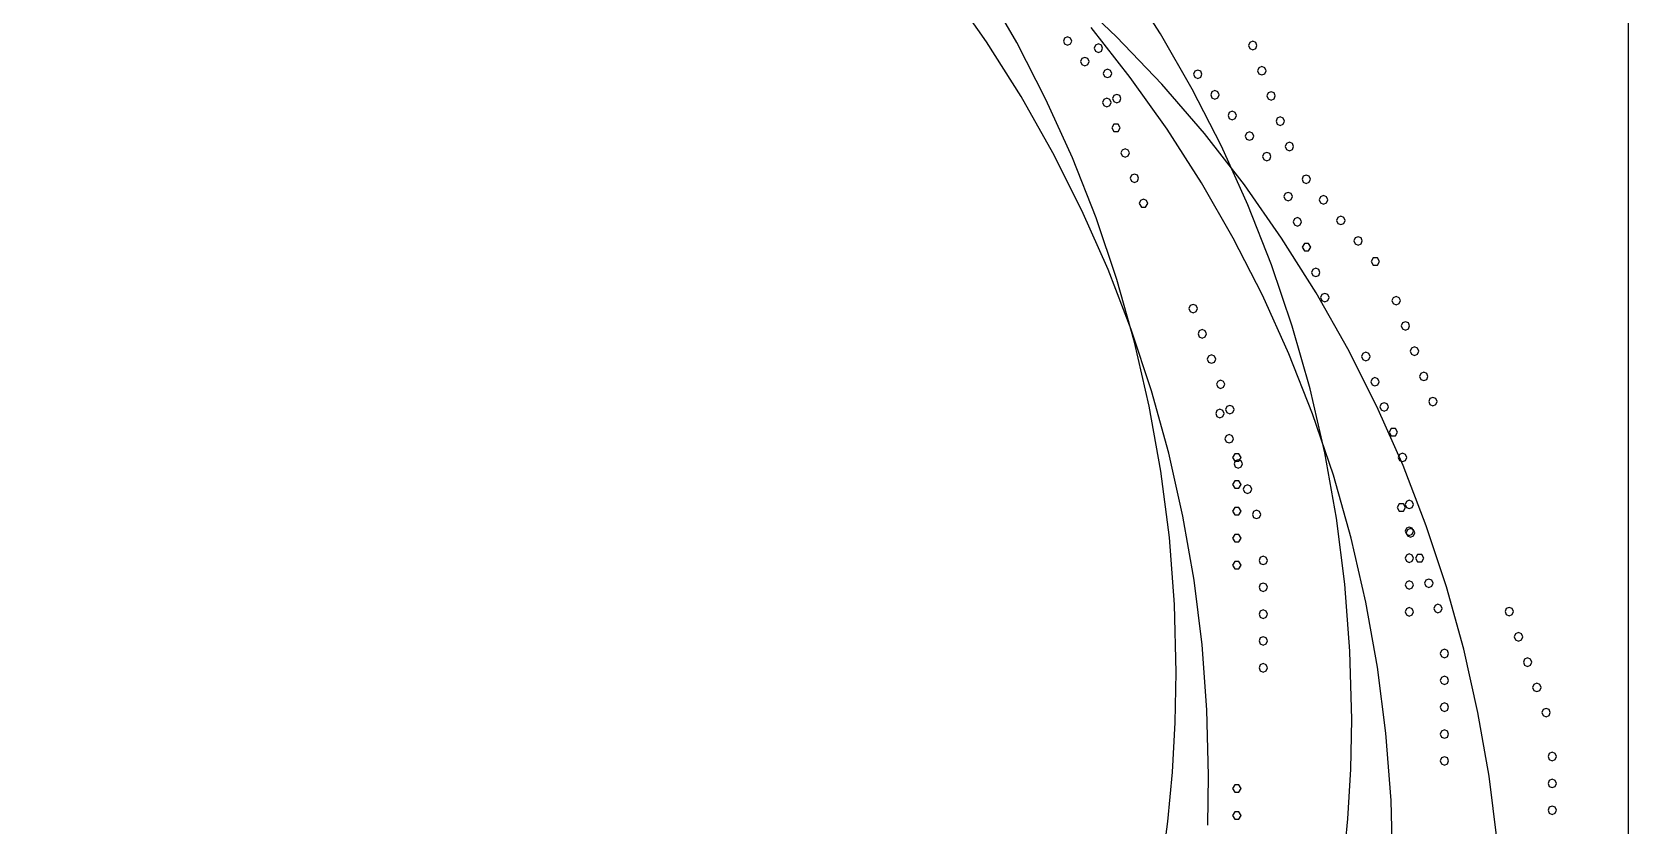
# Model space of a CAD drawing. Extents: x 0 to 302, y 3 to 305.
# Drawn here: x 151.2 to 302.2, y 153.5 to 228.5 of the extents above; entities that cross this region are included whole.
import ezdxf

# ---------------------------------------------------------------- set-up
doc = ezdxf.new("R2010")
doc.units = 0

msp = doc.modelspace()

# ---------------------------------------------------------------- linework, layer by layer
at = {"layer": '44.7', "color": 210}
msp.add_lwpolyline([(5.124733, 304.748579), (297.135278, 304.748579), (298.129654, 304.647513), (299.076751, 304.351862), (299.949954, 303.872952), (300.722652, 303.222107), (301.356214, 302.428332), (301.822408, 301.531309), (302.110208, 300.558378), (302.208591, 299.536877), (302.208591, 7.803112), (302.110208, 6.781611), (301.822408, 5.80868), (301.356214, 4.911657), (300.722652, 4.117882), (299.949954, 3.467037), (299.076751, 2.988127), (298.129654, 2.692476), (297.135278, 2.591409), (5.124733, 2.591409)], dxfattribs=at)
at = {"layer": '44.7', "color": 170}
msp.add_lwpolyline([(289.821513, 152.002554), (289.063296, 158.106561), (288.009147, 164.148007), (286.663312, 170.116647), (285.030033, 176.002234), (283.113555, 181.794523), (280.918122, 187.483269), (278.447977, 193.058226), (275.707364, 198.509147), (272.700528, 203.825788), (269.431712, 208.997903), (265.90516, 214.015246), (262.125116, 218.867572), (258.095824, 223.544634), (253.821528, 228.036188), (249.329974, 232.310484)], dxfattribs=at)
at = {"layer": '44.8', "color": 170}
msp.add_lwpolyline([(279.94679, 149.38871), (279.784141, 155.821193), (279.301429, 162.169234), (278.506509, 168.424977), (277.407234, 174.58057), (276.011459, 180.628158), (274.327037, 186.559886), (272.361823, 192.367902), (270.12367, 198.044351), (267.620433, 203.581379), (264.859965, 208.971133), (261.85012, 214.205757), (258.598753, 219.277399), (255.113717, 224.178204), (251.402867, 228.900318)], dxfattribs=at)
at = {"layer": '44.9', "color": 170}
msp.add_lwpolyline([(262.435149, 153.466131), (262.52394, 158.19069), (262.370316, 164.389082), (261.912273, 170.545404), (261.154056, 176.649411), (260.099907, 182.690857), (258.754072, 188.659497), (257.120793, 194.545084), (255.204315, 200.337373), (253.008882, 206.026119), (250.538737, 211.601076), (247.798124, 217.051997), (244.791288, 222.368638), (241.522472, 227.540753), (237.99592, 232.558096)], dxfattribs=at)
at = {"layer": '45.0', "color": 170}
msp.add_lwpolyline([(275.269032, 149.414759), (275.706919, 154.069304), (275.971559, 158.760801), (276.06035, 163.48536), (275.897701, 169.917843), (275.414989, 176.265884), (274.620069, 182.521627), (273.520794, 188.67722), (272.125019, 194.724808), (270.440597, 200.656536), (268.475383, 206.464552), (266.23723, 212.141001), (263.733993, 217.678029), (260.973525, 223.067783), (257.96368, 228.302407), (254.712313, 233.374049)], dxfattribs=at)
at = {"layer": '45.1', "color": 170}
msp.add_lwpolyline([(258.055076, 149.229179), (258.663612, 153.842879), (259.101499, 158.497424), (259.366139, 163.188921), (259.45493, 167.91348), (259.292281, 174.345963), (258.809569, 180.694004), (258.014649, 186.949747), (256.915374, 193.10534), (255.519599, 199.152928), (253.835177, 205.084656), (251.869963, 210.892672), (249.63181, 216.569121), (247.128573, 222.106149), (244.368105, 227.495903), (241.35826, 232.730527)], dxfattribs=at)
at = {"layer": 'Sketch', "color": 7}
for points in [[(249.586283, 227.626194), (249.468963, 227.908739), (249.186284, 228.025733), (248.903604, 227.908739), (248.786284, 227.626194), (248.903604, 227.343649), (249.186284, 227.226654), (249.468963, 227.343649), (249.586283, 227.626194), (249.586283, 227.626194)], [(252.493729, 226.953738), (252.376409, 227.236283), (252.093729, 227.353278), (251.81105, 227.236283), (251.69373, 226.953738), (251.81105, 226.671194), (252.093729, 226.554199), (252.376409, 226.671194), (252.493729, 226.953738), (252.493729, 226.953738)], [(267.094806, 227.202389), (266.977487, 227.484933), (266.694807, 227.601928), (266.412127, 227.484933), (266.294808, 227.202389), (266.412127, 226.919844), (266.694807, 226.802849), (266.977487, 226.919844), (267.094806, 227.202389), (267.094806, 227.202389)], [(251.218961, 225.680443), (251.101641, 225.962987), (250.818962, 226.079982), (250.536282, 225.962987), (250.418963, 225.680443), (250.536282, 225.397898), (250.818962, 225.280903), (251.101641, 225.397898), (251.218961, 225.680443), (251.218961, 225.680443)], [(267.963535, 224.815572), (267.846216, 225.098117), (267.563536, 225.215111), (267.280856, 225.098117), (267.163537, 224.815572), (267.280856, 224.533027), (267.563536, 224.416033), (267.846216, 224.533027), (267.963535, 224.815572), (267.963535, 224.815572)], [(253.362458, 224.566922), (253.245138, 224.849467), (252.962459, 224.966461), (252.679779, 224.849467), (252.562459, 224.566922), (252.679779, 224.284377), (252.962459, 224.167383), (253.245138, 224.284377), (253.362458, 224.566922), (253.362458, 224.566922)], [(261.894026, 224.479171), (261.776706, 224.761716), (261.494026, 224.878711), (261.211347, 224.761716), (261.094027, 224.479171), (261.211347, 224.196626), (261.494026, 224.079632), (261.776706, 224.196626), (261.894026, 224.479171), (261.894026, 224.479171)], [(253.292342, 221.811403), (253.175022, 222.093948), (252.892343, 222.210942), (252.609663, 222.093948), (252.492343, 221.811403), (252.609663, 221.528858), (252.892343, 221.411864), (253.175022, 221.528858), (253.292342, 221.811403), (253.292342, 221.811403)], [(254.23119, 222.180106), (254.11387, 222.46265), (253.83119, 222.579645), (253.548511, 222.46265), (253.431191, 222.180106), (253.548511, 221.897561), (253.83119, 221.780566), (254.11387, 221.897561), (254.23119, 222.180106), (254.23119, 222.180106)], [(263.526704, 222.533423), (263.409384, 222.815967), (263.126705, 222.932962), (262.844025, 222.815967), (262.726705, 222.533423), (262.844025, 222.250878), (263.126705, 222.133883), (263.409384, 222.250878), (263.526704, 222.533423), (263.526704, 222.533423)], [(268.832267, 222.428756), (268.714948, 222.7113), (268.432268, 222.828295), (268.149588, 222.7113), (268.032269, 222.428756), (268.149588, 222.146211), (268.432268, 222.029216), (268.714948, 222.146211), (268.832267, 222.428756), (268.832267, 222.428756)], [(265.159382, 220.587671), (265.042062, 220.870216), (264.759383, 220.987211), (264.476703, 220.870216), (264.359384, 220.587671), (264.476703, 220.305126), (264.759383, 220.188132), (265.042062, 220.305126), (265.159382, 220.587671), (265.159382, 220.587671)], [(254.161074, 219.424589), (253.961073, 219.771), (253.561073, 219.771), (253.361073, 219.424589), (253.561073, 219.078178), (253.961073, 219.078178), (254.161074, 219.424589), (254.161074, 219.424589)], [(266.79206, 218.64192), (266.674741, 218.924465), (266.392061, 219.041459), (266.109381, 218.924465), (265.992062, 218.64192), (266.109381, 218.359375), (266.392061, 218.242381), (266.674741, 218.359375), (266.79206, 218.64192), (266.79206, 218.64192)], [(269.700996, 220.041939), (269.583677, 220.324484), (269.300997, 220.441479), (269.018317, 220.324484), (268.900998, 220.041939), (269.018317, 219.759394), (269.300997, 219.6424), (269.583677, 219.759394), (269.700996, 220.041939), (269.700996, 220.041939)], [(270.569725, 217.655123), (270.452406, 217.937668), (270.169726, 218.054662), (269.887047, 217.937668), (269.769727, 217.655123), (269.887047, 217.372578), (270.169726, 217.255583), (270.452406, 217.372578), (270.569725, 217.655123), (270.569725, 217.655123)], [(255.029803, 217.037773), (254.912483, 217.320318), (254.629804, 217.437312), (254.347124, 217.320318), (254.229804, 217.037773), (254.347124, 216.755228), (254.629804, 216.638233), (254.912483, 216.755228), (255.029803, 217.037773), (255.029803, 217.037773)], [(268.424741, 216.696171), (268.307584, 216.979014), (268.024741, 217.096172), (267.741897, 216.979014), (267.62474, 216.696171), (267.741897, 216.413328), (268.024741, 216.296171), (268.307584, 216.413328), (268.424741, 216.696171), (268.424741, 216.696171)], [(255.898532, 214.650956), (255.781213, 214.933501), (255.498533, 215.050496), (255.215853, 214.933501), (255.098534, 214.650956), (255.215853, 214.368411), (255.498533, 214.251417), (255.781213, 214.368411), (255.898532, 214.650956), (255.898532, 214.650956)], [(272.162803, 214.5559), (272.045483, 214.838445), (271.762804, 214.955439), (271.480124, 214.838445), (271.362805, 214.5559), (271.480124, 214.273355), (271.762804, 214.156361), (272.045483, 214.273355), (272.162803, 214.5559), (272.162803, 214.5559)], [(270.44888, 212.91242), (270.331561, 213.194965), (270.048881, 213.311959), (269.766202, 213.194965), (269.648882, 212.91242), (269.766202, 212.629875), (270.048881, 212.512881), (270.331561, 212.629875), (270.44888, 212.91242), (270.44888, 212.91242)], [(273.795481, 212.610151), (273.678162, 212.892696), (273.395482, 213.009691), (273.112802, 212.892696), (272.995483, 212.610151), (273.112802, 212.327606), (273.395482, 212.210612), (273.678162, 212.327606), (273.795481, 212.610151), (273.795481, 212.610151)], [(256.767264, 212.26414), (256.650106, 212.546983), (256.367263, 212.66414), (256.08442, 212.546983), (255.967263, 212.26414), (256.167263, 211.917729), (256.567264, 211.917729), (256.767264, 212.26414), (256.767264, 212.26414)], [(271.31761, 210.525604), (271.20029, 210.808148), (270.91761, 210.925143), (270.634931, 210.808148), (270.517611, 210.525604), (270.634931, 210.243059), (270.91761, 210.126064), (271.20029, 210.243059), (271.31761, 210.525604), (271.31761, 210.525604)], [(275.428159, 210.6644), (275.31084, 210.946945), (275.02816, 211.063939), (274.745481, 210.946945), (274.628161, 210.6644), (274.745481, 210.381855), (275.02816, 210.264861), (275.31084, 210.381855), (275.428159, 210.6644), (275.428159, 210.6644)], [(272.186341, 208.138787), (271.986341, 208.485198), (271.586341, 208.485198), (271.38634, 208.138787), (271.586341, 207.792376), (271.986341, 207.792376), (272.186341, 208.138787), (272.186341, 208.138787)], [(277.060838, 208.718649), (276.943518, 209.001194), (276.660838, 209.118188), (276.378159, 209.001194), (276.260839, 208.718649), (276.378159, 208.436104), (276.660838, 208.319109), (276.943518, 208.436104), (277.060838, 208.718649), (277.060838, 208.718649)], [(278.693518, 206.7729), (278.493518, 207.119311), (278.093518, 207.119311), (277.893517, 206.7729), (278.093518, 206.426489), (278.493518, 206.426489), (278.693518, 206.7729), (278.693518, 206.7729)], [(273.055071, 205.751971), (272.937751, 206.034516), (272.655071, 206.15151), (272.372392, 206.034516), (272.255072, 205.751971), (272.372392, 205.469426), (272.655071, 205.352431), (272.937751, 205.469426), (273.055071, 205.751971), (273.055071, 205.751971)], [(261.458065, 202.324427), (261.340746, 202.606972), (261.058066, 202.723966), (260.775386, 202.606972), (260.658067, 202.324427), (260.775386, 202.041882), (261.058066, 201.924887), (261.340746, 202.041882), (261.458065, 202.324427), (261.458065, 202.324427)], [(273.923802, 203.365154), (273.806645, 203.647997), (273.523802, 203.765155), (273.240959, 203.647997), (273.123801, 203.365154), (273.240959, 203.082311), (273.523802, 202.965154), (273.806645, 203.082311), (273.923802, 203.365154), (273.923802, 203.365154)], [(280.668416, 203.074435), (280.551097, 203.356979), (280.268417, 203.473974), (279.985737, 203.356979), (279.868418, 203.074435), (279.985737, 202.79189), (280.268417, 202.674895), (280.551097, 202.79189), (280.668416, 203.074435), (280.668416, 203.074435)], [(281.537148, 200.687618), (281.419828, 200.970163), (281.137149, 201.087157), (280.854469, 200.970163), (280.73715, 200.687618), (280.854469, 200.405073), (281.137149, 200.288079), (281.419828, 200.405073), (281.537148, 200.687618), (281.537148, 200.687618)], [(262.326797, 199.937623), (262.20964, 200.220466), (261.926797, 200.337624), (261.643953, 200.220466), (261.526796, 199.937623), (261.643953, 199.65478), (261.926797, 199.537623), (262.20964, 199.65478), (262.326797, 199.937623), (262.326797, 199.937623)], [(263.195526, 197.550794), (263.078207, 197.833339), (262.795527, 197.950333), (262.512847, 197.833339), (262.395528, 197.550794), (262.512847, 197.268249), (262.795527, 197.151254), (263.078207, 197.268249), (263.195526, 197.550794), (263.195526, 197.550794)], [(277.796604, 197.799444), (277.679248, 198.081922), (277.396605, 198.19888), (277.113961, 198.081922), (276.996605, 197.799444), (277.113961, 197.516966), (277.396605, 197.400008), (277.679248, 197.516966), (277.796604, 197.799444), (277.796604, 197.799444)], [(282.405877, 198.300804), (282.288558, 198.583349), (282.005878, 198.700344), (281.723198, 198.583349), (281.605879, 198.300804), (281.723198, 198.018259), (282.005878, 197.901265), (282.288558, 198.018259), (282.405877, 198.300804), (282.405877, 198.300804)], [(283.274606, 195.913988), (283.157287, 196.196533), (282.874607, 196.313527), (282.591928, 196.196533), (282.474608, 195.913988), (282.591928, 195.631443), (282.874607, 195.514448), (283.157287, 195.631443), (283.274606, 195.913988), (283.274606, 195.913988)], [(264.064255, 195.16399), (263.946936, 195.446535), (263.664256, 195.56353), (263.381577, 195.446535), (263.264257, 195.16399), (263.381577, 194.881446), (263.664256, 194.764451), (263.946936, 194.881446), (264.064255, 195.16399), (264.064255, 195.16399)], [(278.665333, 195.412627), (278.548013, 195.695172), (278.265334, 195.812167), (277.982654, 195.695172), (277.865334, 195.412627), (277.982654, 195.130082), (278.265334, 195.013088), (278.548013, 195.130082), (278.665333, 195.412627), (278.665333, 195.412627)], [(279.534062, 193.025798), (279.416742, 193.308342), (279.134063, 193.425337), (278.851383, 193.308342), (278.734064, 193.025798), (278.851383, 192.743253), (279.134063, 192.626258), (279.416742, 192.743253), (279.534062, 193.025798), (279.534062, 193.025798)], [(284.143338, 193.527171), (284.026181, 193.810014), (283.743338, 193.927172), (283.460495, 193.810014), (283.343337, 193.527171), (283.460495, 193.244328), (283.743338, 193.127171), (284.026181, 193.244328), (284.143338, 193.527171), (284.143338, 193.527171)], [(263.99414, 192.408458), (263.87682, 192.691003), (263.59414, 192.807998), (263.311461, 192.691003), (263.194141, 192.408458), (263.311461, 192.125913), (263.59414, 192.008919), (263.87682, 192.125913), (263.99414, 192.408458), (263.99414, 192.408458)], [(264.932987, 192.777161), (264.815668, 193.059706), (264.532988, 193.1767), (264.250308, 193.059706), (264.132989, 192.777161), (264.250308, 192.494616), (264.532988, 192.377621), (264.815668, 192.494616), (264.932987, 192.777161), (264.932987, 192.777161)], [(264.862869, 190.021631), (264.745549, 190.304176), (264.462869, 190.421171), (264.18019, 190.304176), (264.06287, 190.021631), (264.18019, 189.739086), (264.462869, 189.622092), (264.745549, 189.739086), (264.862869, 190.021631), (264.862869, 190.021631)], [(280.402794, 190.638994), (280.202794, 190.985405), (279.802793, 190.985405), (279.602793, 190.638994), (279.802793, 190.292584), (280.202794, 190.292584), (280.402794, 190.638994), (280.402794, 190.638994)], [(265.592241, 188.238345), (265.392241, 188.584756), (264.99224, 188.584756), (264.79224, 188.238345), (264.99224, 187.891935), (265.392241, 187.891935), (265.592241, 188.238345), (265.592241, 188.238345)], [(265.731601, 187.634828), (265.614281, 187.917373), (265.331601, 188.034367), (265.048922, 187.917373), (264.931602, 187.634828), (265.048922, 187.352283), (265.331601, 187.235288), (265.614281, 187.352283), (265.731601, 187.634828), (265.731601, 187.634828)], [(281.271523, 188.252165), (281.154167, 188.534643), (280.871524, 188.651601), (280.588881, 188.534643), (280.471525, 188.252165), (280.588881, 187.969687), (280.871524, 187.852728), (281.154167, 187.969687), (281.271523, 188.252165), (281.271523, 188.252165)], [(265.592241, 185.698348), (265.392241, 186.044759), (264.99224, 186.044759), (264.79224, 185.698348), (264.99224, 185.351938), (265.392241, 185.351938), (265.592241, 185.698348), (265.592241, 185.698348)], [(266.60033, 185.247998), (266.482974, 185.530476), (266.20033, 185.647434), (265.917687, 185.530476), (265.800331, 185.247998), (265.917687, 184.96552), (266.20033, 184.848562), (266.482974, 184.96552), (266.60033, 185.247998), (266.60033, 185.247998)], [(265.592241, 183.158352), (265.392241, 183.504762), (264.99224, 183.504762), (264.79224, 183.158352), (264.99224, 182.811941), (265.392241, 182.811941), (265.592241, 183.158352), (265.592241, 183.158352)], [(267.469059, 182.861195), (267.351739, 183.14374), (267.06906, 183.260734), (266.78638, 183.14374), (266.66906, 182.861195), (266.78638, 182.57865), (267.06906, 182.461656), (267.351739, 182.57865), (267.469059, 182.861195), (267.469059, 182.861195)], [(281.150678, 183.509475), (280.950678, 183.855886), (280.550677, 183.855886), (280.350677, 183.509475), (280.550677, 183.163065), (280.950678, 183.163065), (281.150678, 183.509475), (281.150678, 183.509475)], [(281.913677, 183.810345), (281.796357, 184.09289), (281.513677, 184.209885), (281.230998, 184.09289), (281.113678, 183.810345), (281.230998, 183.5278), (281.513677, 183.410806), (281.796357, 183.5278), (281.913677, 183.810345), (281.913677, 183.810345)], [(281.913677, 181.270348), (281.796357, 181.552893), (281.513677, 181.669888), (281.230998, 181.552893), (281.113678, 181.270348), (281.230998, 180.987804), (281.513677, 180.870809), (281.796357, 180.987804), (281.913677, 181.270348), (281.913677, 181.270348)], [(282.019407, 181.122661), (281.902088, 181.405206), (281.619408, 181.522201), (281.336728, 181.405206), (281.219409, 181.122661), (281.336728, 180.840117), (281.619408, 180.723122), (281.902088, 180.840117), (282.019407, 181.122661), (282.019407, 181.122661)], [(265.592241, 180.618355), (265.392241, 180.964765), (264.99224, 180.964765), (264.79224, 180.618355), (264.99224, 180.271944), (265.392241, 180.271944), (265.592241, 180.618355), (265.592241, 180.618355)], [(265.592241, 178.078358), (265.392241, 178.424769), (264.99224, 178.424769), (264.79224, 178.078358), (264.99224, 177.731947), (265.392241, 177.731947), (265.592241, 178.078358), (265.592241, 178.078358)], [(268.094112, 178.516345), (267.976793, 178.79889), (267.694113, 178.915885), (267.411434, 178.79889), (267.294114, 178.516345), (267.411434, 178.2338), (267.694113, 178.116806), (267.976793, 178.2338), (268.094112, 178.516345), (268.094112, 178.516345)], [(281.913677, 178.730352), (281.796357, 179.012897), (281.513677, 179.129891), (281.230998, 179.012897), (281.113678, 178.730352), (281.230998, 178.447807), (281.513677, 178.330812), (281.796357, 178.447807), (281.913677, 178.730352), (281.913677, 178.730352)], [(282.888139, 178.735832), (282.688139, 179.082242), (282.288138, 179.082242), (282.088138, 178.735832), (282.288138, 178.389421), (282.688139, 178.389421), (282.888139, 178.735832), (282.888139, 178.735832)], [(283.756868, 176.349029), (283.639549, 176.631573), (283.356869, 176.748568), (283.074189, 176.631573), (282.95687, 176.349029), (283.074189, 176.066484), (283.356869, 175.949489), (283.639549, 176.066484), (283.756868, 176.349029), (283.756868, 176.349029)], [(268.094112, 175.976348), (267.976793, 176.258893), (267.694113, 176.375888), (267.411434, 176.258893), (267.294114, 175.976348), (267.411434, 175.693804), (267.694113, 175.576809), (267.976793, 175.693804), (268.094112, 175.976348), (268.094112, 175.976348)], [(281.913677, 176.190355), (281.796357, 176.4729), (281.513677, 176.589894), (281.230998, 176.4729), (281.113678, 176.190355), (281.230998, 175.90781), (281.513677, 175.790815), (281.796357, 175.90781), (281.913677, 176.190355), (281.913677, 176.190355)], [(268.094112, 173.436352), (267.976793, 173.718897), (267.694113, 173.835891), (267.411434, 173.718897), (267.294114, 173.436352), (267.411434, 173.153807), (267.694113, 173.036812), (267.976793, 173.153807), (268.094112, 173.436352), (268.094112, 173.436352)], [(281.913677, 173.650358), (281.796357, 173.932903), (281.513677, 174.049897), (281.230998, 173.932903), (281.113678, 173.650358), (281.230998, 173.367813), (281.513677, 173.250819), (281.796357, 173.367813), (281.913677, 173.650358), (281.913677, 173.650358)], [(284.625597, 173.962199), (284.508278, 174.244744), (284.225598, 174.361738), (283.942918, 174.244744), (283.825599, 173.962199), (283.942918, 173.679654), (284.225598, 173.562659), (284.508278, 173.679654), (284.625597, 173.962199), (284.625597, 173.962199)], [(291.370214, 173.67149), (291.252894, 173.954035), (290.970215, 174.071029), (290.687535, 173.954035), (290.570215, 173.67149), (290.687535, 173.388945), (290.970215, 173.27195), (291.252894, 173.388945), (291.370214, 173.67149), (291.370214, 173.67149)], [(268.094112, 170.896355), (267.976793, 171.1789), (267.694113, 171.295894), (267.411434, 171.1789), (267.294114, 170.896355), (267.411434, 170.61381), (267.694113, 170.496815), (267.976793, 170.61381), (268.094112, 170.896355), (268.094112, 170.896355)], [(292.238943, 171.284665), (292.121623, 171.56721), (291.838944, 171.684205), (291.556264, 171.56721), (291.438945, 171.284665), (291.556264, 171.00212), (291.838944, 170.885126), (292.121623, 171.00212), (292.238943, 171.284665), (292.238943, 171.284665)], [(285.233548, 169.714345), (285.116229, 169.99689), (284.833549, 170.113885), (284.550869, 169.99689), (284.43355, 169.714345), (284.550869, 169.4318), (284.833549, 169.314806), (285.116229, 169.4318), (285.233548, 169.714345), (285.233548, 169.714345)], [(293.107675, 168.897862), (292.990517, 169.180705), (292.707674, 169.297863), (292.424831, 169.180705), (292.307674, 168.897862), (292.424831, 168.615019), (292.707674, 168.497862), (292.990517, 168.615019), (293.107675, 168.897862), (293.107675, 168.897862)], [(268.094112, 168.356358), (267.976793, 168.638903), (267.694113, 168.755897), (267.411434, 168.638903), (267.294114, 168.356358), (267.411434, 168.073813), (267.694113, 167.956819), (267.976793, 168.073813), (268.094112, 168.356358), (268.094112, 168.356358)], [(285.233548, 167.174348), (285.116229, 167.456893), (284.833549, 167.573888), (284.550869, 167.456893), (284.43355, 167.174348), (284.550869, 166.891804), (284.833549, 166.774809), (285.116229, 166.891804), (285.233548, 167.174348), (285.233548, 167.174348)], [(293.976404, 166.511032), (293.859084, 166.793577), (293.576405, 166.910572), (293.293725, 166.793577), (293.176406, 166.511032), (293.293725, 166.228488), (293.576405, 166.111493), (293.859084, 166.228488), (293.976404, 166.511032), (293.976404, 166.511032)], [(285.233548, 164.634352), (285.116229, 164.916897), (284.833549, 165.033891), (284.550869, 164.916897), (284.43355, 164.634352), (284.550869, 164.351807), (284.833549, 164.234812), (285.116229, 164.351807), (285.233548, 164.634352), (285.233548, 164.634352)], [(294.845136, 164.124229), (294.727978, 164.407072), (294.445135, 164.52423), (294.162292, 164.407072), (294.045135, 164.124229), (294.162292, 163.841386), (294.445135, 163.724229), (294.727978, 163.841386), (294.845136, 164.124229), (294.845136, 164.124229)], [(285.233548, 162.094355), (285.116229, 162.3769), (284.833549, 162.493894), (284.550869, 162.3769), (284.43355, 162.094355), (284.550869, 161.81181), (284.833549, 161.694815), (285.116229, 161.81181), (285.233548, 162.094355), (285.233548, 162.094355)], [(295.435984, 159.973345), (295.318664, 160.25589), (295.035985, 160.372885), (294.753305, 160.25589), (294.635986, 159.973345), (294.753305, 159.6908), (295.035985, 159.573806), (295.318664, 159.6908), (295.435984, 159.973345), (295.435984, 159.973345)], [(285.233548, 159.554358), (285.116229, 159.836903), (284.833549, 159.953897), (284.550869, 159.836903), (284.43355, 159.554358), (284.550869, 159.271813), (284.833549, 159.154819), (285.116229, 159.271813), (285.233548, 159.554358), (285.233548, 159.554358)], [(265.592241, 156.948389), (265.392241, 157.2948), (264.99224, 157.2948), (264.79224, 156.948389), (264.99224, 156.601979), (265.392241, 156.601979), (265.592241, 156.948389), (265.592241, 156.948389)], [(295.435984, 157.433348), (295.318664, 157.715893), (295.035985, 157.832888), (294.753305, 157.715893), (294.635986, 157.433348), (294.753305, 157.150804), (295.035985, 157.033809), (295.318664, 157.150804), (295.435984, 157.433348), (295.435984, 157.433348)], [(265.592241, 154.408392), (265.392241, 154.754803), (264.99224, 154.754803), (264.79224, 154.408392), (264.99224, 154.061982), (265.392241, 154.061982), (265.592241, 154.408392), (265.592241, 154.408392)], [(295.435984, 154.893352), (295.318664, 155.175897), (295.035985, 155.292891), (294.753305, 155.175897), (294.635986, 154.893352), (294.753305, 154.610807), (295.035985, 154.493812), (295.318664, 154.610807), (295.435984, 154.893352), (295.435984, 154.893352)]]:
    msp.add_lwpolyline(points, dxfattribs=at)

doc.saveas('drawing.dxf')
